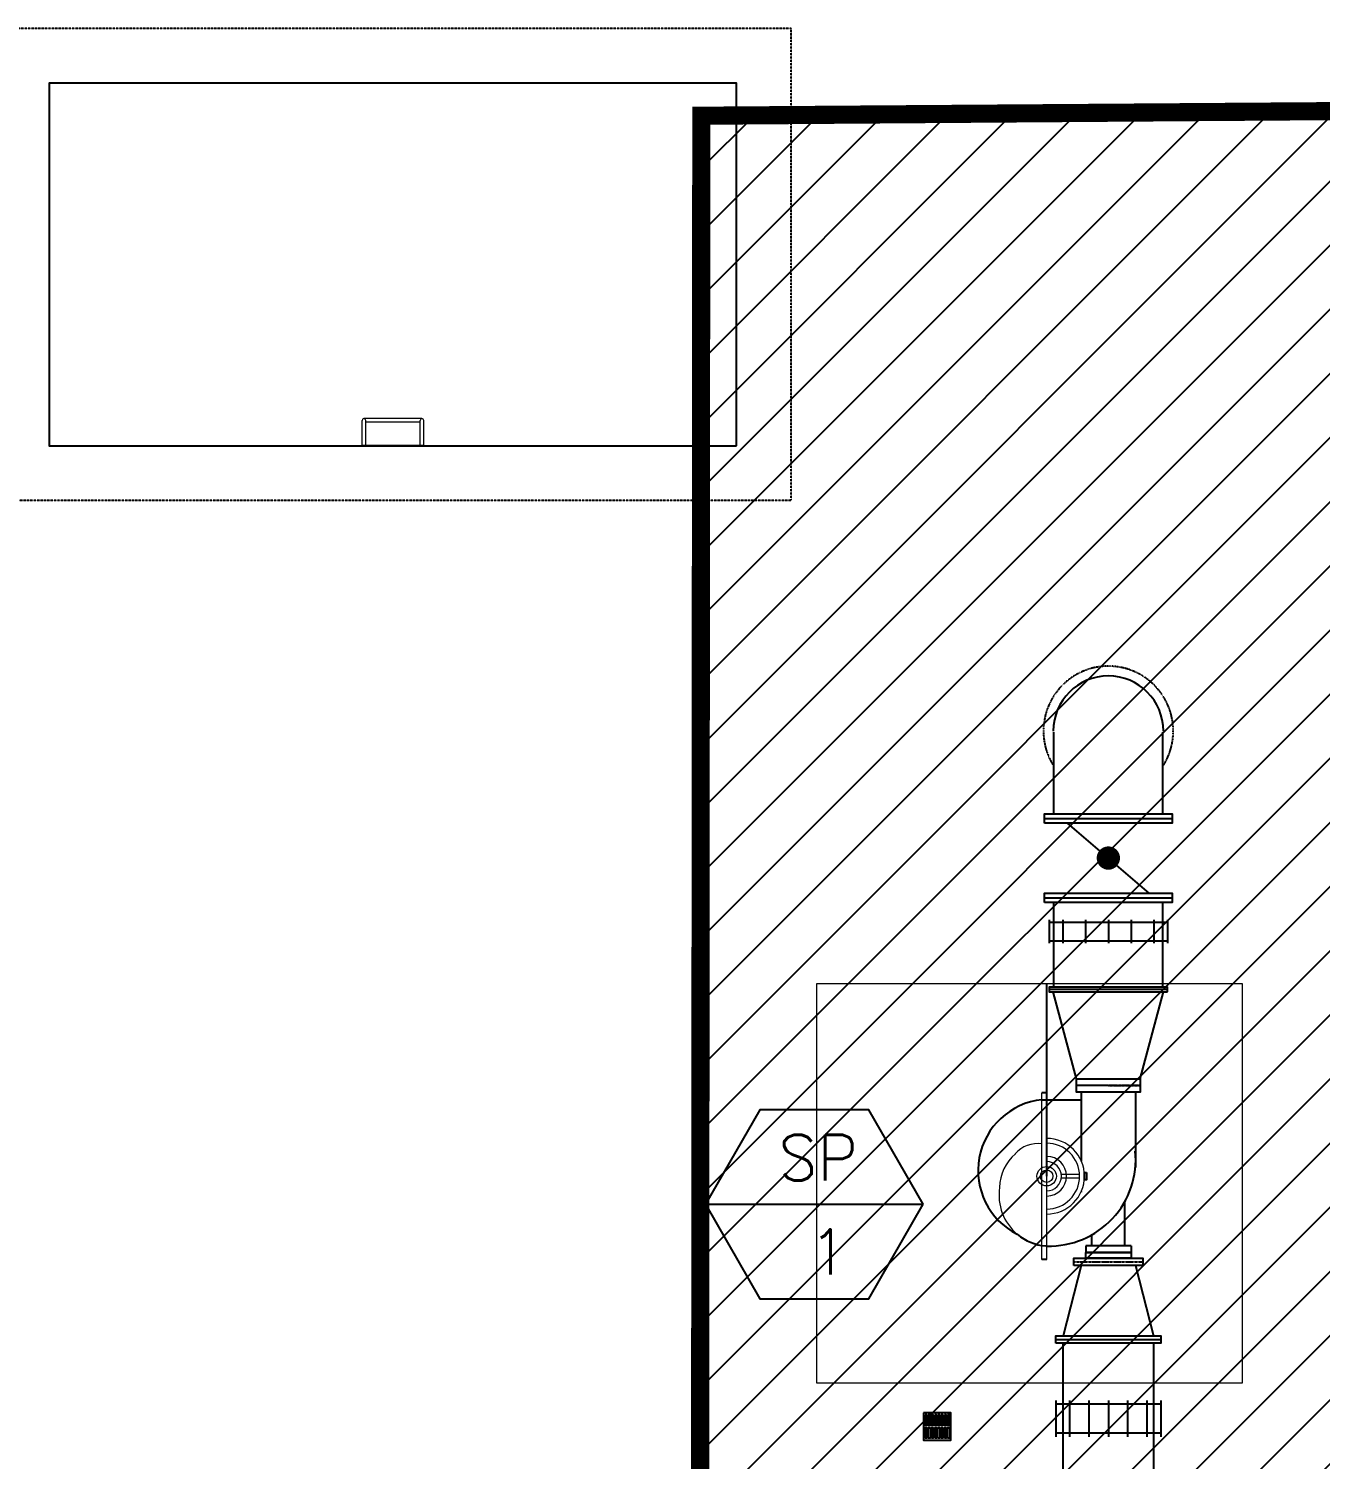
# Model space of a CAD drawing. Header units: inches. Extents: x 65856 to 131389, y 84027 to 134980.
# Drawn here: x 109623 to 116746, y 104699 to 112586 of the extents above; entities that cross this region are included whole.
import ezdxf

# ---------------------------------------------------------------- set-up
doc = ezdxf.new("R2010")
doc.units = ezdxf.units.IN
doc.header["$MEASUREMENT"] = 0
doc.linetypes.add('CENTER', pattern=[2, 1.25, -0.25, 0.25, -0.25])
doc.linetypes.add('HIDDEN', pattern=[0.375, 0.25, -0.125])
for name, color, linetype in [('2', 2, 'HIDDEN'), ('71-12459_XREF-T-BLK_A1$0$BORDER', 6, 'Continuous'), ('M-HVAC-EQPM-NEW', 5, 'Continuous'), ('M-X-BKGD', 8, 'Continuous'), ('PIPE FLOOR PLAN', 252, 'Continuous')]:
    doc.layers.add(name, color=color, linetype=linetype)
doc.layers.add('DIM', color=251, linetype='Continuous', lineweight=0)
doc.styles.add('SIMPLEX', font='simplex.shx')

# ---------------------------------------------------------------- blocks, each defined once
blk = doc.blocks.new('123')
at = {"ltscale": 10}
blk.add_line((-768496.1, -1056441.2), (-768496.1, -1056101.2), dxfattribs=at)
blk.add_line((-768496.1, -1056441.2), (-768496.1, -1056101.2), dxfattribs=at)
at = {"layer": '2', "color": 8}
blk.add_lwpolyline([(-768796.1, -1058466.2), (-766196.1, -1058466.2), (-766196.1, -1054126.2), (-768796.1, -1054126.2)], close=True, dxfattribs=at)
blk.add_lwpolyline([(-768796.1, -1058466.2), (-766196.1, -1058466.2), (-766196.1, -1054126.2), (-768796.1, -1054126.2)], close=True, dxfattribs=at)
at = {"layer": 'DIM', "color": 8, "lineweight": 0}
for p, q in [((-768496.1, -1056101.2), (-768356.1, -1056101.2)), ((-768496.1, -1056101.2), (-768356.1, -1056101.2)), ((-768496.1, -1056121.2), (-768356.1, -1056121.2)), ((-768496.1, -1056121.2), (-768356.1, -1056121.2)), ((-768366.1, -1056421.2), (-768366.1, -1056121.2)), ((-768366.1, -1056421.2), (-768366.1, -1056121.2)), ((-768346.1, -1056431.2), (-768346.1, -1056111.2)), ((-768346.1, -1056431.2), (-768346.1, -1056111.2)), ((-768496.1, -1056421.2), (-768356.1, -1056421.2)), ((-768496.1, -1056421.2), (-768356.1, -1056421.2)), ((-768496.1, -1056441.2), (-768356.1, -1056441.2)), ((-768496.1, -1056441.2), (-768356.1, -1056441.2))]:
    blk.add_line(p, q, dxfattribs=at)
for points in [[(-773660.9, -1060956.2), (-771460.9, -1060956.2), (-771460.9, -1058606.2), (-773660.9, -1058606.2)], [(-771460.9, -1060956.2), (-771460.9, -1058606.2), (-773660.9, -1058606.2), (-773660.9, -1060956.2)], [(-773660.9, -1060956.2), (-771460.9, -1060956.2), (-771460.9, -1058606.2), (-773660.9, -1058606.2)], [(-771460.9, -1060956.2), (-771460.9, -1058606.2), (-773660.9, -1058606.2), (-773660.9, -1060956.2)]]:
    blk.add_lwpolyline(points, close=True, dxfattribs=at)
for centre in [(-768356.1, -1056111.2), (-768356.1, -1056111.2), (-768356.1, -1056431.2), (-768356.1, -1056431.2)]:
    blk.add_arc(centre, 10, 270, 90, dxfattribs=at)
at = {"layer": 'PIPE FLOOR PLAN', "color": 8}
blk.add_lwpolyline([(-768496.1, -1058166.2), (-766496.1, -1058166.2), (-766496.1, -1054376.2), (-768496.1, -1054376.2)], close=True, dxfattribs=at)
blk.add_lwpolyline([(-768496.1, -1058166.2), (-766496.1, -1058166.2), (-766496.1, -1054376.2), (-768496.1, -1054376.2)], close=True, dxfattribs=at)

msp = doc.modelspace()

# ---------------------------------------------------------------- hatches: boundary and pattern name
at = {"layer": 'M-HVAC-EQPM-NEW'}
h = msp.add_hatch(dxfattribs=at)
h.set_pattern_fill('ANSI31', color=8, scale=2000)
h.set_pattern_definition([(45, (-70994.24, -96907.33), (-176.7767, 176.7767), [])])
h.paths.add_polyline_path([(113332, 112105.4), (128502.5, 112216.3), (128502.5, 109594.2), (128492, 100218.8), (113321.5, 100107.9)])

# ---------------------------------------------------------------- linework, layer by layer
at = {"layer": '71-12459_XREF-T-BLK_A1$0$BORDER', "color": 1, "linetype": 'HIDDEN', "ltscale": 30, "const_width": 100, "flags": 128}
msp.add_lwpolyline([(113332, 112105.4), (128502.5, 112216.3), (128502.5, 109594.2), (128502.5, 109594.2), (128492, 100218.8), (113321.5, 100107.9)], close=True, dxfattribs=at)
at = {"layer": 'M-X-BKGD', "color": 8, "linetype": 'Continuous', "ltscale": 10}
for p, q in [((115276.6, 108257.7), (115276.6, 108707.7)), ((115876.6, 108257.7), (115876.6, 108707.7)), ((115276.6, 107301.4), (115276.6, 107769.1)), ((115876.6, 107301.4), (115876.6, 107769.1)), ((115426.6, 105767.7), (115326.6, 105380.2)), ((115726.6, 105767.7), (115825.3, 105380.2)), ((115326.6, 104410.8), (115326.6, 105340.2)), ((115826.6, 104410.8), (115826.6, 105340.2))]:
    msp.add_line(p, q, dxfattribs=at)
at = {"layer": 'M-X-BKGD', "color": 8, "linetype": 'Continuous'}
for p, q in [((115225.2, 108232), (115928, 108232)), ((115225.2, 107794.8), (115928, 107794.8)), ((115332.3, 107794.8), (115820.9, 107794.8)), ((115286.6, 105360.2), (115866.6, 105360.2))]:
    msp.add_line(p, q, dxfattribs=at)
at = {"layer": 'M-X-BKGD', "color": 8}
for p, q in [((115801.6, 107820.5), (115351.6, 108206.3)), ((115250.9, 107672.7), (115250.9, 107544.1)), ((115250.9, 107659.8), (115902.3, 107659.8)), ((115325.9, 107672.7), (115325.9, 107544.1)), ((115451.2, 107672.7), (115451.2, 107544.1)), ((115576.6, 107672.7), (115576.6, 107544.1)), ((115702, 107672.7), (115702, 107544.1)), ((115827.3, 107672.7), (115827.3, 107544.1)), ((115902.3, 107672.7), (115902.3, 107544.1)), ((115250.9, 107557), (115902.3, 107557)), ((115236.6, 106259.7), (115236.6, 107320.8)), ((115236.6, 106259.7), (115236.6, 107320.8)), ((115236.6, 106718.5), (115209.6, 106718.5)), ((115427.6, 106723.7), (115427.6, 106343.2)), ((115725.5, 106723.7), (115725.5, 106308.1)), ((115210, 106681.3), (115427.6, 106681.3)), ((115427.6, 106176.1), (115427.6, 106172.5)), ((115668.4, 105875.7), (115668.4, 106121.5)), ((115484.8, 105875.7), (115484.8, 105936.1)), ((115701.6, 105875.7), (115451.6, 105875.7)), ((115451.6, 105875.7), (115451.6, 105839.7)), ((115701.6, 105875.7), (115701.6, 105839.7)), ((115236.6, 105800.9), (115209.6, 105800.9)), ((115701.6, 105839.7), (115451.6, 105839.7)), ((115286.6, 105023.9), (115286.6, 104823.9)), ((115866.6, 105003.9), (115286.6, 105003.9)), ((115361.6, 105023.9), (115361.6, 104823.9)), ((115469.1, 105023.9), (115469.1, 104823.9)), ((115576.6, 105023.9), (115576.6, 104823.9)), ((115682.7, 105023.9), (115682.7, 104823.9)), ((115788.8, 105023.9), (115788.8, 104823.9)), ((115866.6, 105023.9), (115866.6, 104823.9)), ((115866.6, 104843.9), (115286.6, 104843.9))]:
    msp.add_line(p, q, dxfattribs=at)
at = {"layer": 'M-X-BKGD', "color": 8, "linetype": 'Continuous', "ltscale": 3.5}
msp.add_line((115902.3, 107288.5), (115250.9, 107288.5), dxfattribs=at)
at = {"layer": 'M-X-BKGD', "color": 8, "lineweight": 0}
for p, q in [((115209.6, 105800.9), (115209.6, 106718.5)), ((115236.6, 105800.9), (115236.6, 106718.5))]:
    msp.add_line(p, q, dxfattribs=at)
at = {"layer": 'M-X-BKGD', "color": 8, "linetype": 'CENTER'}
for p, q in [((115576.6, 106759.7), (115401.6, 106759.7)), ((115576.6, 106759.7), (115751.6, 106759.7)), ((115386.6, 105787.7), (115766.6, 105787.7)), ((115386.6, 105787.7), (115766.6, 105787.7))]:
    msp.add_line(p, q, dxfattribs=at)
at = {"layer": 'M-X-BKGD'}
msp.add_line((113354.5, 106104.8), (114555.7, 106104.8), dxfattribs=at)
at = {"layer": 'M-X-BKGD', "color": 8, "linetype": 'Continuous', "ltscale": 100}
for points in [[(115225.2, 108206.3), (115225.2, 108257.7), (115928, 108257.7), (115928, 108206.3)], [(115225.2, 107769.1), (115225.2, 107820.5), (115928, 107820.5), (115928, 107769.1)], [(115286.6, 105340.2), (115286.6, 105380.2), (115866.6, 105380.2), (115866.6, 105340.2)]]:
    msp.add_lwpolyline(points, close=True, dxfattribs=at)
at = {"layer": 'M-X-BKGD', "color": 8, "linetype": 'CENTER', "const_width": 64.3}
msp.add_lwpolyline([(115576.6, 108045.5, 1), (115576.6, 107981.3, 1)], format="xyb", close=True, dxfattribs=at)
at = {"layer": 'M-X-BKGD', "color": 8, "linetype": 'Continuous', "ltscale": 3.5}
msp.add_lwpolyline([(115902.3, 107275.7), (115902.3, 107301.4), (115250.9, 107301.4), (115250.9, 107275.7)], close=True, dxfattribs=at)
at = {"layer": 'M-X-BKGD', "color": 8}
for points in [[(115401.6, 106795.7), (115271.8, 107275.7)], [(115271.8, 107275.7), (115881.4, 107275.7)], [(115751.6, 106795.7), (115881.4, 107275.7)]]:
    msp.add_lwpolyline(points, dxfattribs=at)
at = {"layer": 'M-X-BKGD', "color": 8, "linetype": 'Continuous', "ltscale": 100}
msp.add_lwpolyline([(115271.8, 107275.7), (115881.4, 107275.7)], dxfattribs=at)
at = {"layer": 'M-X-BKGD', "color": 8, "linetype": 'CENTER'}
msp.add_lwpolyline([(115751.6, 106795.7), (115751.6, 106759.7), (115401.6, 106759.7), (115401.6, 106795.7)], close=True, dxfattribs=at)
at = {"layer": 'M-X-BKGD', "color": 8, "ltscale": 100}
for points in [[(115401.6, 106795.7), (115751.6, 106795.7), (115751.6, 106723.7), (115401.6, 106723.7)], [(115386.6, 105767.7), (115386.6, 105807.7), (115766.6, 105807.7), (115766.6, 105767.7)], [(115386.6, 105767.7), (115386.6, 105807.7), (115766.6, 105807.7), (115766.6, 105767.7)]]:
    msp.add_lwpolyline(points, close=True, dxfattribs=at)
at = {"layer": 'M-X-BKGD'}
msp.add_lwpolyline([(114555.7, 106104.8), (114255.4, 106624.9), (113654.8, 106624.9), (113354.5, 106104.8), (113654.8, 105584.6), (114255.4, 105584.6)], close=True, dxfattribs=at)
at = {"layer": 'M-X-BKGD', "color": 8, "lineweight": 0}
for points in [[(115316.6, 106271.2), (115417.7, 106271.2)], [(115417.7, 106249.5), (115316.8, 106249.5)]]:
    msp.add_lwpolyline(points, dxfattribs=at)
at = {"layer": 'M-X-BKGD', "color": 8}
for points in [[(115456.5, 106279.7), (115456.5, 106239.7), (115445.1, 106239.7), (115445.1, 106279.7)], [(115701.6, 105839.7), (115701.6, 105807.7), (115451.6, 105807.7), (115451.6, 105839.7)], [(114557.4, 104955), (114557.4, 104805), (114707.4, 104805), (114707.4, 104955)], [(114566.1, 104943.9), (114566.1, 104886.1), (114576.1, 104886.1), (114576.1, 104943.9)], [(114583.8, 104943.9), (114583.8, 104886.1), (114593.8, 104886.1), (114593.8, 104943.9)], [(114601.5, 104943.9), (114601.5, 104886.1), (114611.5, 104886.1), (114611.5, 104943.9)], [(114619.2, 104943.9), (114619.2, 104886.1), (114629.2, 104886.1), (114629.2, 104943.9)], [(114636.9, 104943.9), (114636.9, 104886.1), (114646.9, 104886.1), (114646.9, 104943.9)], [(114654.6, 104943.9), (114654.6, 104886.1), (114664.6, 104886.1), (114664.6, 104943.9)], [(114672.3, 104943.9), (114672.3, 104886.1), (114682.3, 104886.1), (114682.3, 104943.9)], [(114690, 104943.9), (114690, 104886.1), (114700, 104886.1), (114700, 104943.9)], [(114566.1, 104816.6), (114566.1, 104873.4), (114576.1, 104873.4), (114576.1, 104816.6)], [(114583.8, 104816.6), (114583.8, 104873.4), (114593.8, 104873.4), (114593.8, 104816.6)], [(114601.5, 104816.6), (114601.5, 104873.4), (114611.5, 104873.4), (114611.5, 104816.6)], [(114619.2, 104816.6), (114619.2, 104873.4), (114629.2, 104873.4), (114629.2, 104816.6)], [(114636.9, 104816.6), (114636.9, 104873.4), (114646.9, 104873.4), (114646.9, 104816.6)], [(114654.6, 104816.6), (114654.6, 104873.4), (114664.6, 104873.4), (114664.6, 104816.6)], [(114672.3, 104816.6), (114672.3, 104873.4), (114682.3, 104873.4), (114682.3, 104816.6)], [(114690, 104816.6), (114690, 104873.4), (114700, 104873.4), (114700, 104816.6)]]:
    msp.add_lwpolyline(points, close=True, dxfattribs=at)
at = {"layer": 'M-X-BKGD', "color": 8, "lineweight": 0}
for radius in [53.6, 34.1, 34.1, 34.1]:
    msp.add_circle((115236.6, 106259.7), radius, dxfattribs=at)
at = {"layer": 'M-X-BKGD', "color": 8, "linetype": 'HIDDEN', "ltscale": 0.005}
msp.add_arc((115576.6, 108713.5), 357.8, 328.10921, 211.89079, dxfattribs=at)
at = {"layer": 'M-X-BKGD', "color": 8, "linetype": 'Continuous', "ltscale": 10}
msp.add_arc((115576.6, 108713.5), 303.8, 0, 180, dxfattribs=at)
at = {"layer": 'M-X-BKGD', "color": 8}
for centre, radius, start, end in [((115251.1, 106290.6), 392.8, 96.00551, 243.30445), ((115250.8, 106351.4), 476.7, 268.41511, 5.60324), ((115255, 106155.4), 281.2, 230.11404, 265.09671)]:
    msp.add_arc(centre, radius, start, end, dxfattribs=at)
at = {"layer": 'M-X-BKGD', "color": 8, "lineweight": 0}
for centre, radius, start, end in [((115188.9, 106273.3), 166.9, 82.87588, 138.64695), ((115236.6, 106259.7), 208.5, 270, 90), ((115236.6, 106259.7), 181.4, 270, 90), ((115230.3, 106192.7), 253.3, 131.12902, 178.79687), ((115236.6, 106259.7), 109.1, 270, 90), ((115236.6, 106259.7), 80.8, 270, 90), ((115255, 106155.4), 281.2, 171.27895, 230.11404)]:
    msp.add_arc(centre, radius, start, end, dxfattribs=at)

# ---------------------------------------------------------------- block references
at = {"layer": 'M-X-BKGD', "rotation": 90}
msp.add_blockref('123', (-944639.4, 878781.7), dxfattribs=at)

# ---------------------------------------------------------------- texts
at = {"layer": 'M-X-BKGD', "style": 'SIMPLEX'}
for s, p in [('SP', (113757.6, 106236.9)), ('1', (113926.1, 105717.4))]:
    msp.add_text(s, height=250, dxfattribs=at).set_placement(p)

doc.saveas('drawing.dxf')
